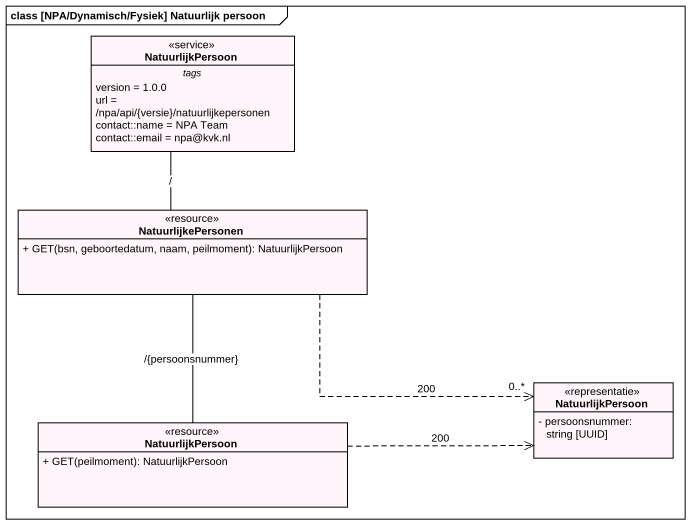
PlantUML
@startuml
mainframe class [NPA/Dynamisch/Fysiek] Natuurlijk persoon
hide circle
hide empty members
skinparam classAttributeIconSize 0
class NatuurlijkPersoon <<service>> #FFF5FA {
  -- tags --
  version = 1.0.0
  url = /npa/api/{versie}/natuurlijkepersonen
  contact::name = NPA Team
  contact::email = npa@kvk.nl
}
class NatuurlijkePersonen <<resource>> #FFF5FA {
  + GET(bsn, geboortedatum, naam, peilmoment): NatuurlijkPersoon
}
class "NatuurlijkPersoon" as NatuurlijkPersoon_2 <<resource>> #FFF5FA {
  + GET(peilmoment): NatuurlijkPersoon
}
class "NatuurlijkPersoon" as NatuurlijkPersoon_3 <<representatie>> #FFF5FA {
  - persoonsnummer: string [UUID]
}
NatuurlijkPersoon -- NatuurlijkePersonen : /
NatuurlijkePersonen -- NatuurlijkPersoon_2 : /{persoonsnummer}
NatuurlijkePersonen .right.> "0..*" NatuurlijkPersoon_3 : 200
NatuurlijkPersoon_2 .right.> NatuurlijkPersoon_3 : 200
@enduml
